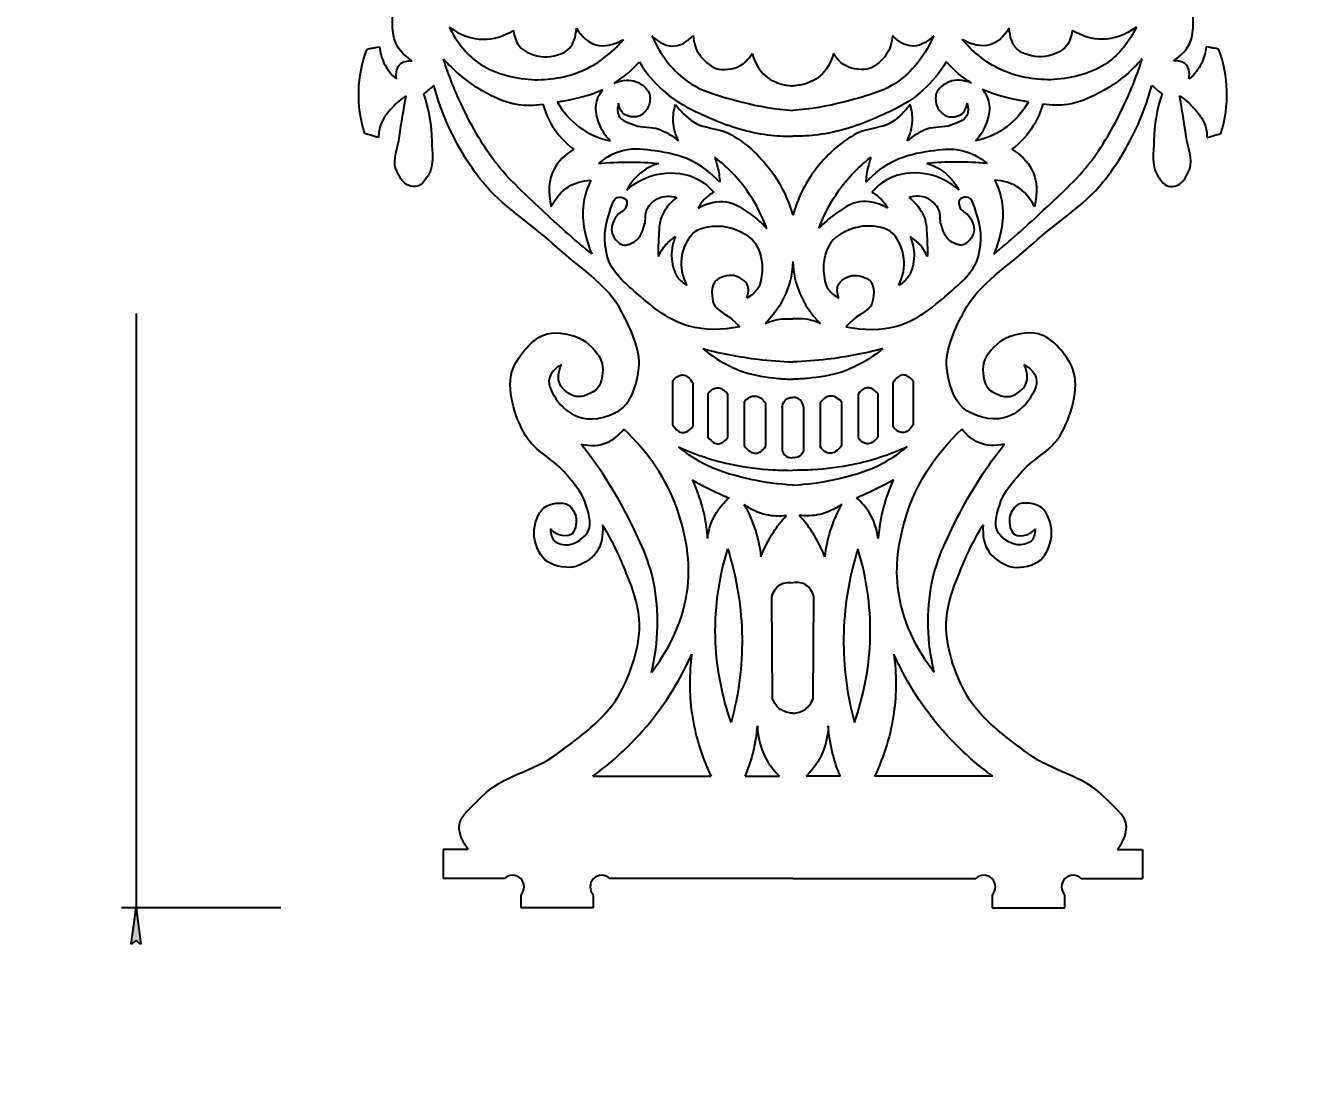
# Model space of a CAD drawing. Header units: millimetres. Extents: x -487 to -69, y -139 to 221.
# Drawn here: x -487 to -309.9, y -116.6 to 26.6 of the extents above; entities that cross this region are included whole.
import ezdxf

# ---------------------------------------------------------------- set-up
doc = ezdxf.new("R2010")
doc.units = ezdxf.units.MM
doc.linetypes.add('K5LT32768', pattern=[0])
doc.linetypes.add('K5LT_THIN', pattern=[0])
doc.styles.add('KDIMTEXTSTYLE', font='GOST_AU.SHX', dxfattribs={"width": 0.96, "oblique": 15, "height": 5})
doc.dimstyles.new('KDIMSTYLE (1.00)', dxfattribs={"dimtxt": 5, "dimasz": 1, "dimexe": 2, "dimexo": 0, "dimgap": 1, "dimtad": 1, "dimtxsty": 'KDIMTEXTSTYLE', "dimsah": 1, "dimcen": 0, "dimdle": 1, "dimadec": 0, "dimazin": 0, "dimtfac": 0.667, "dimtmove": 0, "dimatfit": 3, "dimfxl": 1, "dimtvp": 1, "dimtolj": 1, "dimtzin": 0, "dimarcsym": 0})

# ---------------------------------------------------------------- blocks, each defined once
blk = doc.blocks.new('KDIMARROW_01')
blk.add_hatch(color=0).paths.add_polyline_path([(0, 0), (-5, 0.66), (-4.5, 0), (-5, -0.66)])
at = {"color": 0, "linetype": 'K5LT_THIN'}
for p, q in [((-4.5, 0), (-5, 0.66)), ((-5, 0.66), (0, 0)), ((0, 0), (-5, -0.66)), ((-5, -0.66), (-4.5, 0)), ((0, 0), (-1, 0))]:
    blk.add_line(p, q, dxfattribs=at)

msp = doc.modelspace()

# ---------------------------------------------------------------- linework, layer by layer
at = {"color": 30, "linetype": 'K5LT32768', "true_color": 0xff8000}
for p, q in [((-398.176, -22.152), (-398.176, -28.152)), ((-395.382, -22.409), (-395.382, -28.409)), ((-367.913, -22.409), (-367.913, -28.409)), ((-365.118, -22.152), (-365.118, -28.152)), ((-393.305, -23.868), (-393.305, -29.868)), ((-390.609, -23.942), (-390.609, -29.942)), ((-372.685, -23.942), (-372.685, -29.942)), ((-369.99, -23.868), (-369.99, -29.868)), ((-388.334, -24.981), (-388.334, -30.981)), ((-385.392, -25.154), (-385.392, -31.154)), ((-383.116, -25.698), (-383.116, -31.698)), ((-380.178, -25.698), (-380.178, -31.698)), ((-377.903, -25.154), (-377.903, -31.154)), ((-374.961, -24.981), (-374.961, -30.981)), ((-384.435, -65.741), (-384.52, -51.741)), ((-378.86, -65.741), (-378.775, -51.741)), ((-409.127, -76.407), (-392.874, -76.407)), ((-388.173, -76.407), (-383.473, -76.407)), ((-375.122, -76.407), (-379.822, -76.407)), ((-354.168, -76.407), (-370.421, -76.407)), ((-426.221, -86.467), (-429.647, -86.467)), ((-429.647, -86.467), (-429.647, -90.467)), ((-337.074, -86.467), (-333.647, -86.467)), ((-333.647, -86.467), (-333.647, -90.467)), ((-421.261, -90.467), (-429.647, -90.467)), ((-381.647, -90.467), (-406.771, -90.467)), ((-381.647, -90.467), (-356.524, -90.467)), ((-342.034, -90.467), (-333.647, -90.467)), ((-419.016, -92.712), (-419.016, -94.467)), ((-409.016, -94.467), (-409.016, -92.712)), ((-354.279, -92.712), (-354.279, -94.467)), ((-344.279, -94.467), (-344.279, -92.712)), ((-409.016, -94.467), (-419.016, -94.467)), ((-354.279, -94.467), (-344.279, -94.467))]:
    msp.add_line(p, q, dxfattribs=at)
for centre, start, end in [((-420.139, -91.589), 315, 135), ((-407.893, -91.589), 45, 225), ((-355.401, -91.589), 315, 135), ((-343.156, -91.589), 45, 225)]:
    msp.add_arc(centre, 1.587, start, end, dxfattribs=at)
for points, knots in [([(-433.914, 21.827), (-434.68, 22.319), (-435.301, 22.889), (-435.777, 23.536), (-436.925, 25.098), (-436.541, 27.549), (-436.674, 29.574), (-436.781, 31.195), (-436.762, 32.835), (-436.674, 34.459), (-436.624, 35.382), (-436.642, 36.328), (-436.44, 37.223), (-436.273, 37.962), (-436.096, 38.767), (-435.686, 39.385), (-435.324, 39.93), (-434.804, 40.496), (-434.232, 40.78), (-433.627, 41.08), (-432.735, 41.243), (-432.125, 41.077), (-431.324, 40.86), (-430.681, 40.187), (-430.196, 39.059)], [0, 0, 0, 0, 1, 1, 1, 2, 2, 2, 3, 3, 3, 4, 4, 4, 5, 5, 5, 6, 6, 6, 7, 7, 7, 8, 8, 8, 8]), ([(-329.381, 21.827), (-328.615, 22.319), (-327.993, 22.889), (-327.518, 23.536), (-326.37, 25.098), (-326.754, 27.549), (-326.621, 29.574), (-326.514, 31.195), (-326.533, 32.835), (-326.621, 34.459), (-326.67, 35.382), (-326.653, 36.328), (-326.855, 37.223), (-327.022, 37.962), (-327.198, 38.767), (-327.609, 39.385), (-327.97, 39.93), (-328.491, 40.496), (-329.063, 40.78), (-329.668, 41.08), (-330.56, 41.243), (-331.17, 41.077), (-331.971, 40.86), (-332.614, 40.187), (-333.099, 39.059)], [0, 0, 0, 0, 1, 1, 1, 2, 2, 2, 3, 3, 3, 4, 4, 4, 5, 5, 5, 6, 6, 6, 7, 7, 7, 8, 8, 8, 8]), ([(-428.841, 26.459), (-427.826, 24.395), (-426.509, 22.773), (-424.891, 21.593), (-422.891, 20.135), (-420.012, 19.387), (-417.507, 19.246), (-415.234, 19.119), (-412.67, 19.543), (-410.581, 20.448), (-408.467, 21.364), (-406.578, 22.795), (-404.914, 24.742)], [0, 0, 0, 0, 1, 1, 1, 2, 2, 2, 3, 3, 3, 4, 4, 4, 4]), ([(-428.841, 26.459), (-427.289, 25.338), (-425.721, 24.774), (-424.138, 24.769), (-422.771, 24.764), (-421.393, 25.175), (-420.003, 26.001)], [0, 0, 0, 0, 1, 1, 1, 2, 2, 2, 2]), ([(-420.003, 26.001), (-419.913, 25.149), (-419.661, 24.446), (-419.248, 23.894), (-418.558, 22.972), (-416.993, 22.438), (-415.829, 22.383), (-414.699, 22.33), (-413.113, 22.701), (-412.371, 23.497), (-411.768, 24.143), (-411.437, 25.071), (-411.377, 26.279)], [0, 0, 0, 0, 1, 1, 1, 2, 2, 2, 3, 3, 3, 4, 4, 4, 4]), ([(-411.377, 26.279), (-410.603, 25.067), (-409.709, 24.316), (-408.694, 24.027), (-407.579, 23.709), (-406.319, 23.947), (-404.914, 24.742)], [0, 0, 0, 0, 1, 1, 1, 2, 2, 2, 2]), ([(-401.021, 25.257), (-399.94, 24.23), (-398.887, 23.764), (-397.862, 23.861), (-397.003, 23.942), (-396.164, 24.417), (-395.344, 25.285)], [0, 0, 0, 0, 1, 1, 1, 2, 2, 2, 2]), ([(-401.021, 25.257), (-399.87, 22.71), (-398.324, 20.687), (-396.384, 19.189), (-394.262, 17.55), (-391.277, 16.863), (-388.599, 16.155), (-386.341, 15.558), (-384.024, 15.176), (-381.647, 15.01)], [0, 0, 0, 0, 1, 1, 1, 2, 2, 2, 3, 3, 3, 3]), ([(-395.344, 25.285), (-395.261, 24.273), (-394.974, 23.4), (-394.483, 22.668), (-393.95, 21.874), (-393.042, 21.058), (-392.164, 20.78), (-391.215, 20.48), (-389.845, 20.63), (-388.95, 21.111), (-388.276, 21.475), (-387.702, 22.049), (-387.228, 22.834)], [0, 0, 0, 0, 1, 1, 1, 2, 2, 2, 3, 3, 3, 4, 4, 4, 4]), ([(-362.274, 25.257), (-363.425, 22.71), (-364.97, 20.687), (-366.91, 19.189), (-369.033, 17.55), (-372.017, 16.863), (-374.696, 16.155), (-376.954, 15.558), (-379.271, 15.176), (-381.647, 15.01)], [0, 0, 0, 0, 1, 1, 1, 2, 2, 2, 3, 3, 3, 3]), ([(-367.951, 25.285), (-368.034, 24.273), (-368.321, 23.4), (-368.812, 22.668), (-369.345, 21.874), (-370.253, 21.058), (-371.131, 20.78), (-372.08, 20.48), (-373.45, 20.63), (-374.344, 21.111), (-375.019, 21.475), (-375.593, 22.049), (-376.067, 22.834)], [0, 0, 0, 0, 1, 1, 1, 2, 2, 2, 3, 3, 3, 4, 4, 4, 4]), ([(-362.274, 25.257), (-363.355, 24.23), (-364.408, 23.764), (-365.433, 23.861), (-366.292, 23.942), (-367.131, 24.417), (-367.951, 25.285)], [0, 0, 0, 0, 1, 1, 1, 2, 2, 2, 2]), ([(-334.454, 26.459), (-335.469, 24.395), (-336.785, 22.773), (-338.403, 21.593), (-340.404, 20.135), (-343.283, 19.387), (-345.788, 19.246), (-348.061, 19.119), (-350.625, 19.543), (-352.714, 20.448), (-354.827, 21.364), (-356.717, 22.795), (-358.381, 24.742)], [0, 0, 0, 0, 1, 1, 1, 2, 2, 2, 3, 3, 3, 4, 4, 4, 4]), ([(-351.918, 26.279), (-352.691, 25.067), (-353.586, 24.316), (-354.601, 24.027), (-355.716, 23.709), (-356.976, 23.947), (-358.381, 24.742)], [0, 0, 0, 0, 1, 1, 1, 2, 2, 2, 2]), ([(-343.291, 26.001), (-343.382, 25.149), (-343.634, 24.446), (-344.047, 23.894), (-344.736, 22.972), (-346.302, 22.438), (-347.465, 22.383), (-348.596, 22.33), (-350.182, 22.701), (-350.924, 23.497), (-351.527, 24.143), (-351.858, 25.071), (-351.918, 26.279)], [0, 0, 0, 0, 1, 1, 1, 2, 2, 2, 3, 3, 3, 4, 4, 4, 4]), ([(-334.454, 26.459), (-336.006, 25.338), (-337.574, 24.774), (-339.157, 24.769), (-340.524, 24.764), (-341.902, 25.175), (-343.291, 26.001)], [0, 0, 0, 0, 1, 1, 1, 2, 2, 2, 2]), ([(-440.417, 11.836), (-441.032, 13.799), (-441.312, 15.752), (-441.258, 17.697), (-441.205, 19.618), (-440.826, 21.53), (-440.121, 23.434)], [0, 0, 0, 0, 1, 1, 1, 2, 2, 2, 2]), ([(-438.39, 23.755), (-438.322, 22.94), (-438.124, 22.19), (-437.796, 21.505), (-437.404, 20.687), (-436.827, 19.961), (-436.065, 19.329)], [0, 0, 0, 0, 1, 1, 1, 2, 2, 2, 2]), ([(-324.905, 23.755), (-324.973, 22.94), (-325.171, 22.19), (-325.499, 21.505), (-325.89, 20.687), (-326.467, 19.961), (-327.23, 19.329)], [0, 0, 0, 0, 1, 1, 1, 2, 2, 2, 2]), ([(-322.878, 11.836), (-322.263, 13.799), (-321.983, 15.752), (-322.037, 17.697), (-322.09, 19.618), (-322.469, 21.53), (-323.174, 23.434)], [0, 0, 0, 0, 1, 1, 1, 2, 2, 2, 2]), ([(-436.065, 19.329), (-436.184, 20.29), (-436.019, 20.974), (-435.57, 21.381), (-435.206, 21.713), (-434.653, 21.861), (-433.914, 21.827)], [0, 0, 0, 0, 1, 1, 1, 2, 2, 2, 2]), ([(-409.261, -4.714), (-411.453, -2.909), (-413.578, -1.034), (-415.635, 0.912), (-418.067, 3.211), (-420.654, 5.447), (-422.65, 8.105), (-424.446, 10.494), (-425.933, 13.186), (-427.209, 15.904), (-428.148, 17.905), (-428.955, 19.97), (-429.63, 22.1)], [0, 0, 0, 0, 1, 1, 1, 2, 2, 2, 3, 3, 3, 4, 4, 4, 4]), ([(-429.63, 22.1), (-428.275, 20.527), (-426.755, 19.221), (-425.072, 18.183), (-423.345, 17.118), (-421.349, 16.142), (-419.374, 15.832), (-418.275, 15.66), (-417.117, 15.715), (-415.96, 15.861)], [0, 0, 0, 0, 1, 1, 1, 2, 2, 2, 3, 3, 3, 3]), ([(-402.709, 21.672), (-401.822, 20.148), (-400.733, 18.893), (-399.517, 17.773), (-397.604, 16.009), (-395.065, 14.834), (-392.648, 13.813), (-390.26, 12.805), (-387.69, 11.986), (-385.111, 11.667), (-383.97, 11.526), (-382.824, 11.436), (-381.647, 11.476)], [0, 0, 0, 0, 1, 1, 1, 2, 2, 2, 3, 3, 3, 4, 4, 4, 4]), ([(-387.228, 22.834), (-386.879, 21.52), (-386.272, 20.493), (-385.406, 19.753), (-384.674, 19.128), (-383.638, 18.674), (-382.656, 18.494), (-382.327, 18.434), (-381.991, 18.401), (-381.647, 18.395)], [0, 0, 0, 0, 1, 1, 1, 2, 2, 2, 3, 3, 3, 3]), ([(-376.067, 22.834), (-376.416, 21.52), (-377.023, 20.493), (-377.889, 19.753), (-378.621, 19.128), (-379.657, 18.674), (-380.638, 18.494), (-380.967, 18.434), (-381.304, 18.401), (-381.647, 18.395)], [0, 0, 0, 0, 1, 1, 1, 2, 2, 2, 3, 3, 3, 3]), ([(-360.586, 21.672), (-361.473, 20.148), (-362.561, 18.893), (-363.777, 17.773), (-365.691, 16.009), (-368.23, 14.834), (-370.647, 13.813), (-373.035, 12.805), (-375.605, 11.986), (-378.184, 11.667), (-379.325, 11.526), (-380.471, 11.436), (-381.647, 11.476)], [0, 0, 0, 0, 1, 1, 1, 2, 2, 2, 3, 3, 3, 4, 4, 4, 4]), ([(-354.034, -4.714), (-351.842, -2.909), (-349.717, -1.034), (-347.659, 0.912), (-345.228, 3.211), (-342.641, 5.447), (-340.644, 8.105), (-338.849, 10.494), (-337.362, 13.186), (-336.086, 15.904), (-335.147, 17.905), (-334.34, 19.97), (-333.665, 22.1)], [0, 0, 0, 0, 1, 1, 1, 2, 2, 2, 3, 3, 3, 4, 4, 4, 4]), ([(-333.665, 22.1), (-335.02, 20.527), (-336.539, 19.221), (-338.223, 18.183), (-339.949, 17.118), (-341.946, 16.142), (-343.92, 15.832), (-345.02, 15.66), (-346.178, 15.715), (-347.335, 15.861)], [0, 0, 0, 0, 1, 1, 1, 2, 2, 2, 3, 3, 3, 3]), ([(-327.23, 19.329), (-327.111, 20.29), (-327.276, 20.974), (-327.724, 21.381), (-328.089, 21.713), (-328.641, 21.861), (-329.381, 21.827)], [0, 0, 0, 0, 1, 1, 1, 2, 2, 2, 2]), ([(-413.437, -19.879), (-414.328, -20.431), (-414.874, -21.048), (-415.075, -21.731), (-415.355, -22.683), (-414.55, -24.092), (-413.9, -24.972), (-413.151, -25.985), (-411.794, -26.9), (-410.624, -27.215), (-408.916, -27.674), (-406.302, -26.947), (-404.998, -25.826), (-403.667, -24.683), (-402.972, -22.194), (-402.79, -20.342), (-402.54, -17.805), (-403.937, -14.917), (-405.156, -12.595), (-407.158, -8.781), (-411.392, -6.278), (-414.642, -3.262), (-417.757, -0.372), (-421.608, 1.867), (-424.231, 5.147), (-426.269, 7.696), (-428.025, 10.632), (-429.308, 13.659), (-429.961, 15.2), (-430.507, 16.789), (-430.949, 18.428)], [0, 0, 0, 0, 1, 1, 1, 2, 2, 2, 3, 3, 3, 4, 4, 4, 5, 5, 5, 6, 6, 6, 7, 7, 7, 8, 8, 8, 9, 9, 9, 10, 10, 10, 10]), ([(-414.003, 16.171), (-413.774, 16.212), (-413.546, 16.254), (-413.321, 16.295), (-411.423, 16.641), (-409.44, 17.061), (-407.717, 17.888)], [0, 0, 0, 0, 1, 1, 1, 2, 2, 2, 2]), ([(-406.72, 10.81), (-407.436, 11.568), (-407.955, 12.401), (-408.278, 13.307), (-408.547, 14.064), (-408.778, 14.953), (-408.673, 15.731), (-408.573, 16.478), (-408.254, 17.197), (-407.717, 17.888)], [0, 0, 0, 0, 1, 1, 1, 2, 2, 2, 3, 3, 3, 3]), ([(-406.162, 18.758), (-405.021, 19.225), (-404.02, 19.288), (-403.159, 18.946), (-402.467, 18.671), (-401.58, 18.027), (-401.354, 17.338), (-401.184, 16.822), (-401.246, 16.048), (-401.477, 15.533), (-401.72, 14.991), (-402.301, 14.38), (-402.837, 14.198), (-403.423, 13.999), (-404.423, 14.14), (-404.89, 14.544), (-405.252, 14.857), (-405.482, 15.343), (-405.582, 16.003)], [0, 0, 0, 0, 1, 1, 1, 2, 2, 2, 3, 3, 3, 4, 4, 4, 5, 5, 5, 6, 6, 6, 6]), ([(-357.133, 18.758), (-358.274, 19.225), (-359.275, 19.288), (-360.136, 18.946), (-360.828, 18.671), (-361.715, 18.027), (-361.941, 17.338), (-362.111, 16.822), (-362.048, 16.048), (-361.818, 15.533), (-361.575, 14.991), (-360.994, 14.38), (-360.458, 14.198), (-359.872, 13.999), (-358.871, 14.14), (-358.405, 14.544), (-358.043, 14.857), (-357.812, 15.343), (-357.713, 16.003)], [0, 0, 0, 0, 1, 1, 1, 2, 2, 2, 3, 3, 3, 4, 4, 4, 5, 5, 5, 6, 6, 6, 6]), ([(-349.858, -19.879), (-348.966, -20.431), (-348.42, -21.048), (-348.22, -21.731), (-347.94, -22.683), (-348.745, -24.092), (-349.395, -24.972), (-350.144, -25.985), (-351.5, -26.9), (-352.671, -27.215), (-354.379, -27.674), (-356.993, -26.947), (-358.297, -25.826), (-359.628, -24.683), (-360.322, -22.194), (-360.505, -20.342), (-360.755, -17.805), (-359.358, -14.917), (-358.139, -12.595), (-356.137, -8.781), (-351.903, -6.278), (-348.653, -3.262), (-345.537, -0.372), (-341.687, 1.867), (-339.064, 5.147), (-337.025, 7.696), (-335.27, 10.632), (-333.987, 13.659), (-333.334, 15.2), (-332.787, 16.789), (-332.346, 18.428)], [0, 0, 0, 0, 1, 1, 1, 2, 2, 2, 3, 3, 3, 4, 4, 4, 5, 5, 5, 6, 6, 6, 7, 7, 7, 8, 8, 8, 9, 9, 9, 10, 10, 10, 10]), ([(-356.575, 10.81), (-355.859, 11.568), (-355.34, 12.401), (-355.017, 13.307), (-354.748, 14.064), (-354.517, 14.953), (-354.622, 15.731), (-354.722, 16.478), (-355.041, 17.197), (-355.578, 17.888)], [0, 0, 0, 0, 1, 1, 1, 2, 2, 2, 3, 3, 3, 3]), ([(-349.292, 16.171), (-349.521, 16.212), (-349.749, 16.254), (-349.974, 16.295), (-351.872, 16.641), (-353.855, 17.061), (-355.578, 17.888)], [0, 0, 0, 0, 1, 1, 1, 2, 2, 2, 2]), ([(-434.761, 17.005), (-435.479, 16.532), (-436.117, 15.988), (-436.674, 15.373), (-437.293, 14.689), (-437.936, 13.918), (-438.233, 13.058), (-438.425, 12.502), (-438.524, 11.908), (-438.53, 11.278)], [0, 0, 0, 0, 1, 1, 1, 2, 2, 2, 3, 3, 3, 3]), ([(-432.358, 17.272), (-431.644, 15.129), (-431.268, 12.973), (-431.23, 10.803), (-431.203, 9.286), (-430.894, 7.48), (-431.645, 6.233), (-432.013, 5.623), (-432.522, 4.753), (-433.188, 4.601), (-433.541, 4.52), (-434.024, 4.578), (-434.375, 4.69), (-435.237, 4.965), (-435.841, 6.155), (-436.156, 7.004), (-436.635, 8.298), (-435.849, 9.956), (-435.651, 11.426), (-435.401, 13.292), (-435.105, 15.151), (-434.761, 17.005)], [0, 0, 0, 0, 1, 1, 1, 2, 2, 2, 3, 3, 3, 4, 4, 4, 5, 5, 5, 6, 6, 6, 7, 7, 7, 7]), ([(-414.003, 16.171), (-413.195, 14.785), (-412.202, 13.649), (-411.023, 12.763), (-409.791, 11.839), (-408.357, 11.188), (-406.72, 10.81)], [0, 0, 0, 0, 1, 1, 1, 2, 2, 2, 2]), ([(-405.582, 16.003), (-405.767, 15.298), (-405.751, 14.712), (-405.533, 14.247), (-405.221, 13.581), (-404.126, 13.284), (-403.357, 12.986), (-402.337, 12.59), (-401.09, 12.823), (-400.068, 12.442), (-399.094, 12.079), (-398.188, 11.535), (-397.347, 10.81)], [0, 0, 0, 0, 1, 1, 1, 2, 2, 2, 3, 3, 3, 4, 4, 4, 4]), ([(-357.713, 16.003), (-357.528, 15.298), (-357.544, 14.712), (-357.762, 14.247), (-358.074, 13.581), (-359.169, 13.284), (-359.938, 12.986), (-360.958, 12.59), (-362.204, 12.823), (-363.227, 12.442), (-364.2, 12.079), (-365.107, 11.535), (-365.947, 10.81)], [0, 0, 0, 0, 1, 1, 1, 2, 2, 2, 3, 3, 3, 4, 4, 4, 4]), ([(-349.292, 16.171), (-350.099, 14.785), (-351.093, 13.649), (-352.272, 12.763), (-353.504, 11.839), (-354.938, 11.188), (-356.575, 10.81)], [0, 0, 0, 0, 1, 1, 1, 2, 2, 2, 2]), ([(-330.937, 17.272), (-331.651, 15.129), (-332.027, 12.973), (-332.065, 10.803), (-332.091, 9.286), (-332.4, 7.48), (-331.649, 6.233), (-331.282, 5.623), (-330.773, 4.753), (-330.106, 4.601), (-329.753, 4.52), (-329.271, 4.578), (-328.919, 4.69), (-328.058, 4.965), (-327.454, 6.155), (-327.139, 7.004), (-326.659, 8.298), (-327.446, 9.956), (-327.643, 11.426), (-327.894, 13.292), (-328.19, 15.151), (-328.534, 17.005)], [0, 0, 0, 0, 1, 1, 1, 2, 2, 2, 3, 3, 3, 4, 4, 4, 5, 5, 5, 6, 6, 6, 7, 7, 7, 7]), ([(-328.534, 17.005), (-327.816, 16.532), (-327.178, 15.988), (-326.621, 15.373), (-326.002, 14.689), (-325.359, 13.918), (-325.062, 13.058), (-324.87, 12.502), (-324.771, 11.908), (-324.765, 11.278)], [0, 0, 0, 0, 1, 1, 1, 2, 2, 2, 3, 3, 3, 3]), ([(-415.96, 15.861), (-415.662, 14.781), (-415.233, 13.787), (-414.674, 12.877), (-413.924, 11.656), (-412.938, 10.588), (-411.718, 9.672)], [0, 0, 0, 0, 1, 1, 1, 2, 2, 2, 2]), ([(-397.347, 10.81), (-397.79, 11.696), (-398.031, 12.594), (-398.072, 13.505), (-398.106, 14.268), (-397.999, 15.039), (-397.751, 15.82)], [0, 0, 0, 0, 1, 1, 1, 2, 2, 2, 2]), ([(-397.751, 15.82), (-397.04, 14.846), (-396.221, 14.051), (-395.294, 13.434), (-393.926, 12.523), (-391.957, 12.622), (-390.487, 11.867), (-388.228, 10.707), (-386.164, 8.777), (-384.647, 6.739), (-383.316, 4.951), (-382.316, 2.909), (-381.647, 0.614)], [0, 0, 0, 0, 1, 1, 1, 2, 2, 2, 3, 3, 3, 4, 4, 4, 4]), ([(-365.543, 15.82), (-366.255, 14.846), (-367.074, 14.051), (-368, 13.434), (-369.368, 12.523), (-371.338, 12.622), (-372.808, 11.867), (-375.067, 10.707), (-377.131, 8.777), (-378.648, 6.739), (-379.979, 4.951), (-380.979, 2.909), (-381.647, 0.614)], [0, 0, 0, 0, 1, 1, 1, 2, 2, 2, 3, 3, 3, 4, 4, 4, 4]), ([(-365.947, 10.81), (-365.505, 11.696), (-365.264, 12.594), (-365.223, 13.505), (-365.189, 14.268), (-365.296, 15.039), (-365.543, 15.82)], [0, 0, 0, 0, 1, 1, 1, 2, 2, 2, 2]), ([(-347.335, 15.861), (-347.633, 14.781), (-348.062, 13.787), (-348.621, 12.877), (-349.371, 11.656), (-350.356, 10.588), (-351.577, 9.672)], [0, 0, 0, 0, 1, 1, 1, 2, 2, 2, 2]), ([(-411.718, 9.672), (-412.964, 8.925), (-413.867, 8.021), (-414.429, 6.96), (-415.191, 5.518), (-415.323, 3.787), (-414.824, 1.767)], [0, 0, 0, 0, 1, 1, 1, 2, 2, 2, 2]), ([(-391.662, 5.137), (-392.855, 6.414), (-394.185, 7.411), (-395.65, 8.128), (-397.136, 8.855), (-398.872, 9.228), (-400.529, 9.445), (-401.954, 9.633), (-403.51, 9.856), (-404.873, 9.517), (-406.093, 9.213), (-407.244, 8.62), (-408.328, 7.736)], [0, 0, 0, 0, 1, 1, 1, 2, 2, 2, 3, 3, 3, 4, 4, 4, 4]), ([(-371.633, 5.137), (-370.44, 6.414), (-369.11, 7.411), (-367.644, 8.128), (-366.158, 8.855), (-364.423, 9.228), (-362.766, 9.445), (-361.341, 9.633), (-359.785, 9.856), (-358.421, 9.517), (-357.202, 9.213), (-356.051, 8.62), (-354.967, 7.736)], [0, 0, 0, 0, 1, 1, 1, 2, 2, 2, 3, 3, 3, 4, 4, 4, 4]), ([(-351.577, 9.672), (-350.331, 8.925), (-349.428, 8.021), (-348.866, 6.96), (-348.104, 5.518), (-347.972, 3.787), (-348.471, 1.767)], [0, 0, 0, 0, 1, 1, 1, 2, 2, 2, 2]), ([(-408.328, 7.736), (-406.903, 7.859), (-405.479, 7.919), (-404.054, 7.914), (-402.725, 7.91), (-401.395, 7.851), (-400.066, 7.736)], [0, 0, 0, 0, 1, 1, 1, 2, 2, 2, 2]), ([(-400.066, 7.736), (-400.888, 7.478), (-401.624, 7.11), (-402.274, 6.632), (-403.158, 5.982), (-403.882, 5.127), (-404.446, 4.068)], [0, 0, 0, 0, 1, 1, 1, 2, 2, 2, 2]), ([(-385.229, -1.205), (-385.828, 0.444), (-386.596, 1.976), (-387.531, 3.392), (-388.825, 5.348), (-390.439, 7.081), (-392.374, 8.591)], [0, 0, 0, 0, 1, 1, 1, 2, 2, 2, 2]), ([(-392.374, 8.591), (-392.219, 8.157), (-392.089, 7.718), (-391.983, 7.273), (-391.816, 6.574), (-391.709, 5.862), (-391.662, 5.137)], [0, 0, 0, 0, 1, 1, 1, 2, 2, 2, 2]), ([(-378.066, -1.205), (-377.467, 0.444), (-376.699, 1.976), (-375.763, 3.392), (-374.47, 5.348), (-372.856, 7.081), (-370.92, 8.591)], [0, 0, 0, 0, 1, 1, 1, 2, 2, 2, 2]), ([(-370.92, 8.591), (-371.075, 8.157), (-371.206, 7.718), (-371.312, 7.273), (-371.479, 6.574), (-371.586, 5.862), (-371.633, 5.137)], [0, 0, 0, 0, 1, 1, 1, 2, 2, 2, 2]), ([(-354.967, 7.736), (-356.392, 7.859), (-357.816, 7.919), (-359.24, 7.914), (-360.57, 7.91), (-361.899, 7.851), (-363.229, 7.736)], [0, 0, 0, 0, 1, 1, 1, 2, 2, 2, 2]), ([(-363.229, 7.736), (-362.406, 7.478), (-361.67, 7.11), (-361.021, 6.632), (-360.137, 5.982), (-359.413, 5.127), (-358.849, 4.068)], [0, 0, 0, 0, 1, 1, 1, 2, 2, 2, 2]), ([(-414.824, 1.767), (-414.234, 3.001), (-413.442, 3.925), (-412.45, 4.536), (-411.582, 5.072), (-410.56, 5.368), (-409.384, 5.426)], [0, 0, 0, 0, 1, 1, 1, 2, 2, 2, 2]), ([(-409.384, 5.426), (-410.06, 4.023), (-410.428, 2.6), (-410.488, 1.157), (-410.535, 0.031), (-410.332, -1.146), (-410.068, -2.256), (-409.869, -3.091), (-409.6, -3.911), (-409.261, -4.714)], [0, 0, 0, 0, 1, 1, 1, 2, 2, 2, 3, 3, 3, 3]), ([(-404.446, 4.068), (-403.174, 5.168), (-401.821, 5.88), (-400.387, 6.205), (-398.79, 6.566), (-396.798, 6.495), (-395.294, 5.849), (-394.266, 5.407), (-393.328, 4.719), (-392.481, 3.784)], [0, 0, 0, 0, 1, 1, 1, 2, 2, 2, 3, 3, 3, 3]), ([(-358.849, 4.068), (-360.12, 5.168), (-361.474, 5.88), (-362.908, 6.205), (-364.505, 6.566), (-366.497, 6.495), (-368, 5.849), (-369.029, 5.407), (-369.966, 4.719), (-370.814, 3.784)], [0, 0, 0, 0, 1, 1, 1, 2, 2, 2, 3, 3, 3, 3]), ([(-353.911, 5.426), (-353.235, 4.023), (-352.867, 2.6), (-352.806, 1.157), (-352.759, 0.031), (-352.963, -1.146), (-353.227, -2.256), (-353.426, -3.091), (-353.694, -3.911), (-354.034, -4.714)], [0, 0, 0, 0, 1, 1, 1, 2, 2, 2, 3, 3, 3, 3]), ([(-348.471, 1.767), (-349.061, 3.001), (-349.853, 3.925), (-350.845, 4.536), (-351.713, 5.072), (-352.735, 5.368), (-353.911, 5.426)], [0, 0, 0, 0, 1, 1, 1, 2, 2, 2, 2]), ([(-392.481, 3.784), (-392.986, 3.507), (-393.429, 3.169), (-393.809, 2.771), (-394.135, 2.428), (-394.415, 2.041), (-394.649, 1.608)], [0, 0, 0, 0, 1, 1, 1, 2, 2, 2, 2]), ([(-370.814, 3.784), (-370.309, 3.507), (-369.866, 3.169), (-369.486, 2.771), (-369.16, 2.428), (-368.88, 2.041), (-368.645, 1.608)], [0, 0, 0, 0, 1, 1, 1, 2, 2, 2, 2]), ([(-388.928, -14.685), (-391.416, -15.215), (-393.742, -15.191), (-395.908, -14.614), (-398.458, -13.934), (-400.859, -12.07), (-402.887, -10.27), (-404.393, -8.932), (-406.224, -7.462), (-406.911, -5.676), (-407.58, -3.936), (-407.664, -1.547), (-407.053, 0.271), (-406.718, 1.27), (-406.344, 3.221), (-405.451, 3.12), (-405.176, 3.089), (-404.675, 2.954), (-404.525, 2.728), (-404.355, 2.471), (-404.486, 1.912), (-404.632, 1.589), (-404.819, 1.175), (-405.447, 1.001), (-405.736, 0.627), (-406.205, 0.02), (-406.637, -0.934), (-406.519, -1.616), (-406.401, -2.3), (-405.66, -3.326), (-405.024, -3.468), (-404.491, -3.587), (-403.622, -3.209), (-403.136, -2.827), (-402.539, -2.357), (-402.232, -1.426), (-401.997, -0.655), (-401.801, -0.011), (-401.994, 0.794), (-401.712, 1.375), (-401.393, 2.031), (-400.7, 2.691), (-400.038, 2.977), (-399.336, 3.281), (-398.517, 3.304), (-397.581, 3.049)], [0, 0, 0, 0, 1, 1, 1, 2, 2, 2, 3, 3, 3, 4, 4, 4, 5, 5, 5, 6, 6, 6, 7, 7, 7, 8, 8, 8, 9, 9, 9, 10, 10, 10, 11, 11, 11, 12, 12, 12, 13, 13, 13, 14, 14, 14, 15, 15, 15, 15]), ([(-397.581, 3.049), (-398.575, 2.282), (-399.276, 1.392), (-399.682, 0.378), (-400.039, -0.512), (-400.007, -1.588), (-400.074, -2.578), (-400.13, -3.405), (-400.142, -4.236), (-400.11, -5.07)], [0, 0, 0, 0, 1, 1, 1, 2, 2, 2, 3, 3, 3, 3]), ([(-394.649, 1.608), (-393.306, 2.349), (-392.02, 2.638), (-390.792, 2.474), (-389.6, 2.315), (-388.411, 1.455), (-387.379, 0.718), (-386.602, 0.163), (-385.886, -0.478), (-385.229, -1.205)], [0, 0, 0, 0, 1, 1, 1, 2, 2, 2, 3, 3, 3, 3]), ([(-368.645, 1.608), (-369.989, 2.349), (-371.275, 2.638), (-372.503, 2.474), (-373.695, 2.315), (-374.884, 1.455), (-375.916, 0.718), (-376.692, 0.163), (-377.409, -0.478), (-378.066, -1.205)], [0, 0, 0, 0, 1, 1, 1, 2, 2, 2, 3, 3, 3, 3]), ([(-374.367, -14.685), (-371.879, -15.215), (-369.552, -15.191), (-367.387, -14.614), (-364.837, -13.934), (-362.435, -12.07), (-360.408, -10.27), (-358.902, -8.932), (-357.07, -7.462), (-356.384, -5.676), (-355.715, -3.936), (-355.631, -1.547), (-356.241, 0.271), (-356.577, 1.27), (-356.951, 3.221), (-357.844, 3.12), (-358.119, 3.089), (-358.62, 2.954), (-358.77, 2.728), (-358.94, 2.471), (-358.809, 1.912), (-358.663, 1.589), (-358.476, 1.175), (-357.848, 1.001), (-357.559, 0.627), (-357.09, 0.02), (-356.658, -0.934), (-356.776, -1.616), (-356.894, -2.3), (-357.635, -3.326), (-358.271, -3.468), (-358.804, -3.587), (-359.673, -3.209), (-360.159, -2.827), (-360.756, -2.357), (-361.063, -1.426), (-361.298, -0.655), (-361.494, -0.011), (-361.301, 0.794), (-361.583, 1.375), (-361.902, 2.031), (-362.595, 2.691), (-363.257, 2.977), (-363.959, 3.281), (-364.778, 3.304), (-365.714, 3.049)], [0, 0, 0, 0, 1, 1, 1, 2, 2, 2, 3, 3, 3, 4, 4, 4, 5, 5, 5, 6, 6, 6, 7, 7, 7, 8, 8, 8, 9, 9, 9, 10, 10, 10, 11, 11, 11, 12, 12, 12, 13, 13, 13, 14, 14, 14, 15, 15, 15, 15]), ([(-365.714, 3.049), (-364.72, 2.282), (-364.019, 1.392), (-363.613, 0.378), (-363.256, -0.512), (-363.288, -1.588), (-363.221, -2.578), (-363.165, -3.405), (-363.153, -4.236), (-363.185, -5.07)], [0, 0, 0, 0, 1, 1, 1, 2, 2, 2, 3, 3, 3, 3]), ([(-396.192, -9.023), (-396.811, -7.736), (-397.048, -6.502), (-396.905, -5.32), (-396.747, -4.022), (-396.052, -2.344), (-395.053, -1.616), (-394.118, -0.935), (-392.458, -0.775), (-391.243, -0.904), (-389.68, -1.07), (-387.704, -1.98), (-386.827, -3.219), (-386.124, -4.212), (-385.774, -5.812), (-385.866, -7.1), (-385.924, -7.921), (-386.073, -8.893), (-386.542, -9.557), (-386.886, -10.044), (-387.361, -10.448), (-387.967, -10.768)], [0, 0, 0, 0, 1, 1, 1, 2, 2, 2, 3, 3, 3, 4, 4, 4, 5, 5, 5, 6, 6, 6, 7, 7, 7, 7]), ([(-367.102, -9.023), (-366.484, -7.736), (-366.246, -6.502), (-366.39, -5.32), (-366.548, -4.022), (-367.243, -2.344), (-368.242, -1.616), (-369.177, -0.935), (-370.837, -0.775), (-372.052, -0.904), (-373.615, -1.07), (-375.591, -1.98), (-376.468, -3.219), (-377.171, -4.212), (-377.521, -5.812), (-377.429, -7.1), (-377.371, -7.921), (-377.221, -8.893), (-376.753, -9.557), (-376.409, -10.044), (-375.934, -10.448), (-375.328, -10.768)], [0, 0, 0, 0, 1, 1, 1, 2, 2, 2, 3, 3, 3, 4, 4, 4, 5, 5, 5, 6, 6, 6, 7, 7, 7, 7]), ([(-400.11, -5.07), (-399.85, -4.474), (-399.518, -3.94), (-399.112, -3.468), (-398.727, -3.02), (-398.276, -2.628), (-397.759, -2.293)], [0, 0, 0, 0, 1, 1, 1, 2, 2, 2, 2]), ([(-397.759, -2.293), (-398.141, -3.193), (-398.319, -4.083), (-398.293, -4.964), (-398.264, -5.973), (-398.018, -7.161), (-397.403, -7.955), (-397.085, -8.365), (-396.681, -8.722), (-396.192, -9.023)], [0, 0, 0, 0, 1, 1, 1, 2, 2, 2, 3, 3, 3, 3]), ([(-365.536, -2.293), (-365.154, -3.193), (-364.976, -4.083), (-365.001, -4.964), (-365.031, -5.973), (-365.276, -7.161), (-365.892, -7.955), (-366.21, -8.365), (-366.614, -8.722), (-367.102, -9.023)], [0, 0, 0, 0, 1, 1, 1, 2, 2, 2, 3, 3, 3, 3]), ([(-363.185, -5.07), (-363.445, -4.474), (-363.777, -3.94), (-364.182, -3.468), (-364.567, -3.02), (-365.019, -2.628), (-365.536, -2.293)], [0, 0, 0, 0, 1, 1, 1, 2, 2, 2, 2]), ([(-381.647, -5.733), (-381.716, -7.313), (-382.038, -8.783), (-382.612, -10.143), (-383.245, -11.644), (-384.185, -13.011), (-385.432, -14.245)], [0, 0, 0, 0, 1, 1, 1, 2, 2, 2, 2]), ([(-381.647, -5.733), (-381.578, -7.313), (-381.257, -8.783), (-380.683, -10.143), (-380.05, -11.644), (-379.11, -13.011), (-377.862, -14.245)], [0, 0, 0, 0, 1, 1, 1, 2, 2, 2, 2]), ([(-387.967, -10.768), (-387.712, -10.082), (-387.677, -9.501), (-387.86, -9.023), (-388.103, -8.389), (-389.066, -7.807), (-389.747, -7.67), (-390.533, -7.512), (-391.827, -7.902), (-392.311, -8.453), (-392.878, -9.1), (-392.855, -10.726), (-392.489, -11.587), (-392.115, -12.468), (-390.825, -12.935), (-390.032, -13.652), (-389.658, -13.99), (-389.29, -14.334), (-388.928, -14.685)], [0, 0, 0, 0, 1, 1, 1, 2, 2, 2, 3, 3, 3, 4, 4, 4, 5, 5, 5, 6, 6, 6, 6]), ([(-375.328, -10.768), (-375.583, -10.082), (-375.618, -9.501), (-375.435, -9.023), (-375.192, -8.389), (-374.228, -7.807), (-373.548, -7.67), (-372.762, -7.512), (-371.468, -7.902), (-370.984, -8.453), (-370.417, -9.1), (-370.44, -10.726), (-370.806, -11.587), (-371.18, -12.468), (-372.469, -12.935), (-373.263, -13.652), (-373.637, -13.99), (-374.005, -14.334), (-374.367, -14.685)], [0, 0, 0, 0, 1, 1, 1, 2, 2, 2, 3, 3, 3, 4, 4, 4, 5, 5, 5, 6, 6, 6, 6]), ([(-385.432, -14.245), (-384.55, -13.857), (-383.65, -13.641), (-382.732, -13.599), (-382.373, -13.582), (-382.012, -13.592), (-381.647, -13.629)], [0, 0, 0, 0, 1, 1, 1, 2, 2, 2, 2]), ([(-377.862, -14.245), (-378.745, -13.857), (-379.645, -13.641), (-380.563, -13.599), (-380.922, -13.582), (-381.283, -13.592), (-381.647, -13.629)], [0, 0, 0, 0, 1, 1, 1, 2, 2, 2, 2]), ([(-414.933, -42.42), (-414.93, -43.19), (-414.74, -43.76), (-414.363, -44.13), (-413.954, -44.53), (-413.07, -44.66), (-412.476, -44.628), (-411.462, -44.574), (-410.18, -43.581), (-409.734, -42.741), (-409.181, -41.7), (-409.774, -39.901), (-410.232, -38.646), (-410.73, -37.281), (-411.829, -36.101), (-412.76, -34.942), (-414.362, -32.95), (-417.114, -31.748), (-418.351, -29.636), (-419.841, -27.094), (-421.101, -23.081), (-420.096, -20.52), (-419.363, -18.651), (-417.314, -16.138), (-415.36, -15.677), (-413.943, -15.344), (-411.822, -15.69), (-410.517, -16.496), (-409.401, -17.186), (-408.111, -18.493), (-407.846, -19.737), (-407.629, -20.755), (-407.8, -22.365), (-408.452, -23.12), (-409.059, -23.823), (-410.528, -24.431), (-411.443, -24.259), (-412.241, -24.109), (-413.328, -23.303), (-413.651, -22.55), (-413.96, -21.828), (-413.889, -20.938), (-413.437, -19.879)], [0, 0, 0, 0, 1, 1, 1, 2, 2, 2, 3, 3, 3, 4, 4, 4, 5, 5, 5, 6, 6, 6, 7, 7, 7, 8, 8, 8, 9, 9, 9, 10, 10, 10, 11, 11, 11, 12, 12, 12, 13, 13, 13, 14, 14, 14, 14]), ([(-348.362, -42.42), (-348.365, -43.19), (-348.554, -43.76), (-348.932, -44.13), (-349.341, -44.53), (-350.225, -44.66), (-350.819, -44.628), (-351.833, -44.574), (-353.115, -43.581), (-353.561, -42.741), (-354.114, -41.7), (-353.521, -39.901), (-353.063, -38.646), (-352.565, -37.281), (-351.466, -36.101), (-350.534, -34.942), (-348.933, -32.95), (-346.181, -31.748), (-344.944, -29.636), (-343.454, -27.094), (-342.194, -23.081), (-343.199, -20.52), (-343.932, -18.651), (-345.981, -16.138), (-347.935, -15.677), (-349.352, -15.344), (-351.472, -15.69), (-352.778, -16.496), (-353.894, -17.186), (-355.183, -18.493), (-355.449, -19.737), (-355.665, -20.755), (-355.495, -22.365), (-354.843, -23.12), (-354.236, -23.823), (-352.767, -24.431), (-351.852, -24.259), (-351.054, -24.109), (-349.967, -23.303), (-349.644, -22.55), (-349.335, -21.828), (-349.406, -20.938), (-349.858, -19.879)], [0, 0, 0, 0, 1, 1, 1, 2, 2, 2, 3, 3, 3, 4, 4, 4, 5, 5, 5, 6, 6, 6, 7, 7, 7, 8, 8, 8, 9, 9, 9, 10, 10, 10, 11, 11, 11, 12, 12, 12, 13, 13, 13, 14, 14, 14, 14]), ([(-394.006, -17.694), (-391.501, -18.363), (-388.973, -18.849), (-386.421, -19.154), (-384.839, -19.342), (-383.248, -19.461), (-381.647, -19.51)], [0, 0, 0, 0, 1, 1, 1, 2, 2, 2, 2]), ([(-394.006, -17.694), (-392.291, -19.12), (-390.439, -20.177), (-388.45, -20.863), (-386.928, -21.388), (-385.265, -21.637), (-383.643, -21.789), (-382.981, -21.851), (-382.316, -21.886), (-381.647, -21.896)], [0, 0, 0, 0, 1, 1, 1, 2, 2, 2, 3, 3, 3, 3]), ([(-369.289, -17.694), (-371.793, -18.363), (-374.322, -18.849), (-376.874, -19.154), (-378.456, -19.342), (-380.047, -19.461), (-381.647, -19.51)], [0, 0, 0, 0, 1, 1, 1, 2, 2, 2, 2]), ([(-369.289, -17.694), (-371.004, -19.12), (-372.856, -20.177), (-374.844, -20.863), (-376.367, -21.388), (-378.03, -21.637), (-379.652, -21.789), (-380.314, -21.851), (-380.979, -21.886), (-381.647, -21.896)], [0, 0, 0, 0, 1, 1, 1, 2, 2, 2, 3, 3, 3, 3]), ([(-398.176, -22.152), (-397.687, -21.573), (-397.217, -21.293), (-396.767, -21.311), (-396.282, -21.331), (-395.821, -21.697), (-395.382, -22.409)], [0, 0, 0, 0, 1, 1, 1, 2, 2, 2, 2]), ([(-365.118, -22.152), (-365.608, -21.573), (-366.078, -21.293), (-366.528, -21.311), (-367.012, -21.331), (-367.474, -21.697), (-367.913, -22.409)], [0, 0, 0, 0, 1, 1, 1, 2, 2, 2, 2]), ([(-393.305, -23.868), (-392.855, -23.332), (-392.41, -23.066), (-391.969, -23.067), (-391.512, -23.069), (-391.058, -23.361), (-390.609, -23.942)], [0, 0, 0, 0, 1, 1, 1, 2, 2, 2, 2]), ([(-388.334, -24.981), (-387.805, -24.431), (-387.294, -24.173), (-386.801, -24.205), (-386.314, -24.237), (-385.844, -24.553), (-385.392, -25.154)], [0, 0, 0, 0, 1, 1, 1, 2, 2, 2, 2]), ([(-383.116, -25.698), (-382.968, -25.028), (-382.671, -24.621), (-382.226, -24.477), (-382.055, -24.421), (-381.862, -24.405), (-381.647, -24.427)], [0, 0, 0, 0, 1, 1, 1, 2, 2, 2, 2]), ([(-380.178, -25.698), (-380.327, -25.028), (-380.624, -24.621), (-381.069, -24.477), (-381.24, -24.421), (-381.433, -24.405), (-381.647, -24.427)], [0, 0, 0, 0, 1, 1, 1, 2, 2, 2, 2]), ([(-374.961, -24.981), (-375.49, -24.431), (-376.001, -24.173), (-376.494, -24.205), (-376.981, -24.237), (-377.451, -24.553), (-377.903, -25.154)], [0, 0, 0, 0, 1, 1, 1, 2, 2, 2, 2]), ([(-369.99, -23.868), (-370.439, -23.332), (-370.885, -23.066), (-371.325, -23.067), (-371.783, -23.069), (-372.237, -23.361), (-372.685, -23.942)], [0, 0, 0, 0, 1, 1, 1, 2, 2, 2, 2]), ([(-398.176, -28.152), (-397.716, -28.862), (-397.238, -29.22), (-396.742, -29.225), (-396.303, -29.229), (-395.849, -28.957), (-395.382, -28.409)], [0, 0, 0, 0, 1, 1, 1, 2, 2, 2, 2]), ([(-365.118, -28.152), (-365.579, -28.862), (-366.057, -29.22), (-366.553, -29.225), (-366.992, -29.229), (-367.445, -28.957), (-367.913, -28.409)], [0, 0, 0, 0, 1, 1, 1, 2, 2, 2, 2]), ([(-410.708, -30.834), (-409.386, -31.109), (-408.203, -31.025), (-407.162, -30.581), (-406.299, -30.214), (-405.533, -29.601), (-404.863, -28.742)], [0, 0, 0, 0, 1, 1, 1, 2, 2, 2, 2]), ([(-401.048, -62.155), (-398.012, -58.148), (-396.33, -53.984), (-396.002, -49.664), (-395.756, -46.429), (-396.439, -42.789), (-397.54, -39.695), (-398.978, -35.654), (-401.419, -32.003), (-404.863, -28.742)], [0, 0, 0, 0, 1, 1, 1, 2, 2, 2, 3, 3, 3, 3]), ([(-393.305, -29.868), (-392.801, -30.5), (-392.307, -30.797), (-391.821, -30.758), (-391.411, -30.725), (-391.007, -30.453), (-390.609, -29.942)], [0, 0, 0, 0, 1, 1, 1, 2, 2, 2, 2]), ([(-369.99, -29.868), (-370.493, -30.5), (-370.988, -30.797), (-371.474, -30.758), (-371.884, -30.725), (-372.288, -30.453), (-372.685, -29.942)], [0, 0, 0, 0, 1, 1, 1, 2, 2, 2, 2]), ([(-362.247, -62.155), (-365.283, -58.148), (-366.965, -53.984), (-367.293, -49.664), (-367.539, -46.429), (-366.855, -42.789), (-365.755, -39.695), (-364.317, -35.654), (-361.876, -32.003), (-358.432, -28.742)], [0, 0, 0, 0, 1, 1, 1, 2, 2, 2, 3, 3, 3, 3]), ([(-352.586, -30.834), (-353.909, -31.109), (-355.091, -31.025), (-356.133, -30.581), (-356.996, -30.214), (-357.762, -29.601), (-358.432, -28.742)], [0, 0, 0, 0, 1, 1, 1, 2, 2, 2, 2]), ([(-401.048, -62.155), (-400.061, -57.893), (-399.959, -53.791), (-400.74, -49.848), (-401.4, -46.514), (-403.034, -43.257), (-404.617, -40.187), (-406.313, -36.896), (-408.344, -33.778), (-410.708, -30.834)], [0, 0, 0, 0, 1, 1, 1, 2, 2, 2, 3, 3, 3, 3]), ([(-381.647, -36.436), (-383.602, -36.332), (-385.522, -36.071), (-387.405, -35.652), (-389.453, -35.197), (-391.554, -34.658), (-393.423, -33.729), (-394.803, -33.043), (-396.109, -32.201), (-397.34, -31.201)], [0, 0, 0, 0, 1, 1, 1, 2, 2, 2, 3, 3, 3, 3]), ([(-397.34, -31.201), (-394.934, -32.285), (-392.465, -33.093), (-389.934, -33.622), (-388.114, -34.003), (-386.24, -34.224), (-384.379, -34.335), (-383.47, -34.388), (-382.56, -34.412), (-381.647, -34.406)], [0, 0, 0, 0, 1, 1, 1, 2, 2, 2, 3, 3, 3, 3]), ([(-388.334, -30.981), (-387.786, -31.749), (-387.242, -32.112), (-386.702, -32.069), (-386.262, -32.033), (-385.826, -31.728), (-385.392, -31.154)], [0, 0, 0, 0, 1, 1, 1, 2, 2, 2, 2]), ([(-383.116, -31.698), (-382.936, -32.156), (-382.672, -32.452), (-382.325, -32.588), (-382.127, -32.665), (-381.901, -32.69), (-381.647, -32.662)], [0, 0, 0, 0, 1, 1, 1, 2, 2, 2, 2]), ([(-381.647, -36.436), (-379.693, -36.332), (-377.773, -36.071), (-375.889, -35.652), (-373.841, -35.197), (-371.741, -34.658), (-369.871, -33.729), (-368.492, -33.043), (-367.186, -32.201), (-365.954, -31.201)], [0, 0, 0, 0, 1, 1, 1, 2, 2, 2, 3, 3, 3, 3]), ([(-365.954, -31.201), (-368.361, -32.285), (-370.83, -33.093), (-373.361, -33.622), (-375.181, -34.003), (-377.055, -34.224), (-378.916, -34.335), (-379.824, -34.388), (-380.735, -34.412), (-381.647, -34.406)], [0, 0, 0, 0, 1, 1, 1, 2, 2, 2, 3, 3, 3, 3]), ([(-380.178, -31.698), (-380.359, -32.156), (-380.623, -32.452), (-380.97, -32.588), (-381.168, -32.665), (-381.394, -32.69), (-381.647, -32.662)], [0, 0, 0, 0, 1, 1, 1, 2, 2, 2, 2]), ([(-374.961, -30.981), (-375.509, -31.749), (-376.053, -32.112), (-376.593, -32.069), (-377.032, -32.033), (-377.469, -31.728), (-377.903, -31.154)], [0, 0, 0, 0, 1, 1, 1, 2, 2, 2, 2]), ([(-362.247, -62.155), (-363.233, -57.893), (-363.336, -53.791), (-362.555, -49.848), (-361.895, -46.514), (-360.261, -43.257), (-358.678, -40.187), (-356.981, -36.896), (-354.951, -33.778), (-352.586, -30.834)], [0, 0, 0, 0, 1, 1, 1, 2, 2, 2, 3, 3, 3, 3]), ([(-395.467, -35.716), (-394.9, -36.94), (-394.444, -38.194), (-394.1, -39.477), (-393.727, -40.866), (-393.485, -42.291), (-393.374, -43.75)], [0, 0, 0, 0, 1, 1, 1, 2, 2, 2, 2]), ([(-395.467, -35.716), (-394.049, -36.527), (-392.596, -37.254), (-391.109, -37.896), (-390.875, -37.996), (-390.64, -38.095), (-390.404, -38.192)], [0, 0, 0, 0, 1, 1, 1, 2, 2, 2, 2]), ([(-367.827, -35.716), (-369.246, -36.527), (-370.699, -37.254), (-372.186, -37.896), (-372.42, -37.996), (-372.655, -38.095), (-372.891, -38.192)], [0, 0, 0, 0, 1, 1, 1, 2, 2, 2, 2]), ([(-367.827, -35.716), (-368.395, -36.94), (-368.851, -38.194), (-369.195, -39.477), (-369.568, -40.866), (-369.81, -42.291), (-369.921, -43.75)], [0, 0, 0, 0, 1, 1, 1, 2, 2, 2, 2]), ([(-407.79, -41.876), (-407.654, -43.41), (-407.922, -44.66), (-408.594, -45.625), (-409.279, -46.608), (-410.723, -47.511), (-411.906, -47.691), (-413.075, -47.868), (-414.769, -47.475), (-415.645, -46.729), (-416.561, -45.949), (-417.188, -44.24), (-417.176, -42.99), (-417.165, -41.842), (-416.68, -40.154), (-415.823, -39.536), (-415.037, -38.969), (-413.223, -38.613), (-412.44, -39.18), (-411.973, -39.518), (-411.504, -40.314), (-411.407, -40.925), (-411.292, -41.654), (-411.539, -42.921), (-412.12, -43.239), (-412.503, -43.45), (-413.239, -43.429), (-413.722, -43.275), (-414.169, -43.132), (-414.572, -42.847), (-414.933, -42.42)], [0, 0, 0, 0, 1, 1, 1, 2, 2, 2, 3, 3, 3, 4, 4, 4, 5, 5, 5, 6, 6, 6, 7, 7, 7, 8, 8, 8, 9, 9, 9, 10, 10, 10, 10]), ([(-393.374, -43.75), (-393.197, -42.431), (-392.784, -41.249), (-392.134, -40.203), (-391.676, -39.465), (-391.099, -38.794), (-390.404, -38.192)], [0, 0, 0, 0, 1, 1, 1, 2, 2, 2, 2]), ([(-369.921, -43.75), (-370.098, -42.431), (-370.511, -41.249), (-371.161, -40.203), (-371.619, -39.465), (-372.196, -38.794), (-372.891, -38.192)], [0, 0, 0, 0, 1, 1, 1, 2, 2, 2, 2]), ([(-355.504, -41.876), (-355.641, -43.41), (-355.373, -44.66), (-354.701, -45.625), (-354.016, -46.608), (-352.571, -47.511), (-351.389, -47.691), (-350.219, -47.868), (-348.526, -47.475), (-347.65, -46.729), (-346.734, -45.949), (-346.107, -44.24), (-346.119, -42.99), (-346.13, -41.842), (-346.615, -40.154), (-347.472, -39.536), (-348.258, -38.969), (-350.072, -38.613), (-350.855, -39.18), (-351.322, -39.518), (-351.791, -40.314), (-351.888, -40.925), (-352.003, -41.654), (-351.756, -42.921), (-351.175, -43.239), (-350.791, -43.45), (-350.056, -43.429), (-349.573, -43.275), (-349.126, -43.132), (-348.722, -42.847), (-348.362, -42.42)], [0, 0, 0, 0, 1, 1, 1, 2, 2, 2, 3, 3, 3, 4, 4, 4, 5, 5, 5, 6, 6, 6, 7, 7, 7, 8, 8, 8, 9, 9, 9, 10, 10, 10, 10]), ([(-388.362, -39.081), (-387.684, -40.265), (-387.147, -41.494), (-386.75, -42.767), (-386.397, -43.9), (-386.155, -45.068), (-386.024, -46.271)], [0, 0, 0, 0, 1, 1, 1, 2, 2, 2, 2]), ([(-388.362, -39.081), (-387.401, -39.768), (-386.385, -40.23), (-385.316, -40.467), (-384.421, -40.664), (-383.489, -40.705), (-382.52, -40.588)], [0, 0, 0, 0, 1, 1, 1, 2, 2, 2, 2]), ([(-386.024, -46.271), (-385.569, -45.072), (-385, -43.947), (-384.314, -42.895), (-383.785, -42.082), (-383.187, -41.313), (-382.52, -40.588)], [0, 0, 0, 0, 1, 1, 1, 2, 2, 2, 2]), ([(-374.933, -39.081), (-375.894, -39.768), (-376.91, -40.23), (-377.979, -40.467), (-378.873, -40.664), (-379.805, -40.705), (-380.775, -40.588)], [0, 0, 0, 0, 1, 1, 1, 2, 2, 2, 2]), ([(-377.271, -46.271), (-377.725, -45.072), (-378.295, -43.947), (-378.98, -42.895), (-379.51, -42.082), (-380.108, -41.313), (-380.775, -40.588)], [0, 0, 0, 0, 1, 1, 1, 2, 2, 2, 2]), ([(-374.933, -39.081), (-375.61, -40.265), (-376.148, -41.494), (-376.545, -42.767), (-376.898, -43.9), (-377.14, -45.068), (-377.271, -46.271)], [0, 0, 0, 0, 1, 1, 1, 2, 2, 2, 2]), ([(-426.221, -86.467), (-427.06, -85.369), (-427.474, -84.329), (-427.461, -83.345), (-427.442, -81.82), (-425.518, -80.406), (-424.332, -79.18), (-421.632, -76.39), (-417.169, -75.668), (-414.016, -73.332), (-410.958, -71.067), (-407.529, -68.62), (-405.647, -65.446), (-403.844, -62.403), (-402.51, -58.345), (-402.74, -54.813), (-402.896, -52.415), (-403.932, -49.938), (-404.866, -47.636), (-405.673, -45.649), (-406.648, -43.729), (-407.79, -41.876)], [0, 0, 0, 0, 1, 1, 1, 2, 2, 2, 3, 3, 3, 4, 4, 4, 5, 5, 5, 6, 6, 6, 7, 7, 7, 7]), ([(-337.074, -86.467), (-336.235, -85.369), (-335.821, -84.329), (-335.833, -83.345), (-335.852, -81.82), (-337.777, -80.406), (-338.963, -79.18), (-341.663, -76.39), (-346.126, -75.668), (-349.279, -73.332), (-352.337, -71.067), (-355.766, -68.62), (-357.647, -65.446), (-359.451, -62.403), (-360.785, -58.345), (-360.555, -54.813), (-360.399, -52.415), (-359.363, -49.938), (-358.428, -47.636), (-357.622, -45.649), (-356.647, -43.729), (-355.504, -41.876)], [0, 0, 0, 0, 1, 1, 1, 2, 2, 2, 3, 3, 3, 4, 4, 4, 5, 5, 5, 6, 6, 6, 7, 7, 7, 7]), ([(-390.119, -69.031), (-391.382, -65.388), (-392.095, -61.727), (-392.255, -58.049), (-392.441, -53.785), (-391.886, -49.498), (-390.589, -45.187)], [0, 0, 0, 0, 1, 1, 1, 2, 2, 2, 2]), ([(-390.589, -45.187), (-389.326, -49.251), (-388.671, -53.325), (-388.623, -57.408), (-388.577, -61.274), (-389.076, -65.148), (-390.119, -69.031)], [0, 0, 0, 0, 1, 1, 1, 2, 2, 2, 2]), ([(-372.706, -45.187), (-373.969, -49.251), (-374.624, -53.325), (-374.672, -57.408), (-374.718, -61.274), (-374.219, -65.148), (-373.176, -69.031)], [0, 0, 0, 0, 1, 1, 1, 2, 2, 2, 2]), ([(-373.176, -69.031), (-371.912, -65.388), (-371.2, -61.727), (-371.04, -58.049), (-370.854, -53.785), (-371.409, -49.498), (-372.706, -45.187)], [0, 0, 0, 0, 1, 1, 1, 2, 2, 2, 2]), ([(-384.52, -51.741), (-384.305, -50.99), (-383.95, -50.457), (-383.452, -50.144), (-382.979, -49.845), (-382.377, -49.746), (-381.647, -49.845)], [0, 0, 0, 0, 1, 1, 1, 2, 2, 2, 2]), ([(-378.775, -51.741), (-378.989, -50.99), (-379.345, -50.457), (-379.842, -50.144), (-380.316, -49.845), (-380.918, -49.746), (-381.647, -49.845)], [0, 0, 0, 0, 1, 1, 1, 2, 2, 2, 2]), ([(-409.127, -76.407), (-405.706, -73.904), (-402.767, -71.024), (-400.309, -67.766), (-398.433, -65.28), (-396.838, -62.573), (-395.523, -59.647)], [0, 0, 0, 0, 1, 1, 1, 2, 2, 2, 2]), ([(-395.523, -59.647), (-395.887, -62.379), (-395.887, -65.057), (-395.523, -67.681), (-395.109, -70.659), (-394.226, -73.568), (-392.874, -76.407)], [0, 0, 0, 0, 1, 1, 1, 2, 2, 2, 2]), ([(-367.772, -59.647), (-367.407, -62.379), (-367.407, -65.057), (-367.772, -67.681), (-368.185, -70.659), (-369.069, -73.568), (-370.421, -76.407)], [0, 0, 0, 0, 1, 1, 1, 2, 2, 2, 2]), ([(-354.168, -76.407), (-357.589, -73.904), (-360.528, -71.024), (-362.986, -67.766), (-364.862, -65.28), (-366.457, -62.573), (-367.772, -59.647)], [0, 0, 0, 0, 1, 1, 1, 2, 2, 2, 2]), ([(-381.647, -67.749), (-382.308, -67.723), (-382.867, -67.552), (-383.324, -67.236), (-383.81, -66.901), (-384.18, -66.403), (-384.435, -65.741)], [0, 0, 0, 0, 1, 1, 1, 2, 2, 2, 2]), ([(-381.647, -67.749), (-380.986, -67.723), (-380.428, -67.552), (-379.971, -67.236), (-379.485, -66.901), (-379.115, -66.403), (-378.86, -65.741)], [0, 0, 0, 0, 1, 1, 1, 2, 2, 2, 2]), ([(-388.173, -76.407), (-387.733, -75.371), (-387.376, -74.314), (-387.105, -73.236), (-386.796, -72.01), (-386.597, -70.756), (-386.507, -69.476)], [0, 0, 0, 0, 1, 1, 1, 2, 2, 2, 2]), ([(-386.507, -69.476), (-386.473, -70.797), (-386.217, -72.022), (-385.738, -73.151), (-385.231, -74.343), (-384.476, -75.429), (-383.473, -76.407)], [0, 0, 0, 0, 1, 1, 1, 2, 2, 2, 2]), ([(-376.788, -69.476), (-376.822, -70.797), (-377.078, -72.022), (-377.557, -73.151), (-378.064, -74.343), (-378.819, -75.429), (-379.822, -76.407)], [0, 0, 0, 0, 1, 1, 1, 2, 2, 2, 2]), ([(-375.122, -76.407), (-375.562, -75.371), (-375.918, -74.314), (-376.19, -73.236), (-376.499, -72.01), (-376.698, -70.756), (-376.788, -69.476)], [0, 0, 0, 0, 1, 1, 1, 2, 2, 2, 2])]:
    msp.add_open_spline(points, degree=3, knots=knots, dxfattribs=at)
for points in [[(-440.121, 23.434), (-438.967, 23.648), (-439.544, 23.541), (-438.39, 23.755)], [(-323.174, 23.434), (-324.328, 23.648), (-323.751, 23.541), (-324.905, 23.755)], [(-406.162, 18.758), (-404.919, 19.548), (-403.768, 20.52), (-402.709, 21.672)], [(-357.133, 18.758), (-358.376, 19.548), (-359.527, 20.52), (-360.586, 21.672)], [(-430.949, 18.428), (-431.888, 17.657), (-431.418, 18.043), (-432.358, 17.272)], [(-332.346, 18.428), (-331.407, 17.657), (-331.877, 18.043), (-330.937, 17.272)], [(-438.53, 11.278), (-439.788, 11.65), (-439.159, 11.464), (-440.417, 11.836)], [(-324.765, 11.278), (-323.507, 11.65), (-324.136, 11.464), (-322.878, 11.836)]]:
    msp.add_open_spline(points, degree=3, dxfattribs=at)

# ---------------------------------------------------------------- dimensions: what is measured, and where the dimension line sits
at = {"color": 7}
for base, p1, p2, location in [((-471.84, -94.467), (-451.937, 188.704), (-451.937, -94.467), (-471.84, 47.119)), ((-303.163, -116.629), (-293.249, 14.55), (-293.249, -116.629), (-303.163, -51.039))]:
    msp.add_linear_dim(base=base, p1=p1, p2=p2, angle=90, location=location, dimstyle='KDIMSTYLE (1.00)', override={"dimexo": 0, "dimpost": '\\H5.0;\\W0.965;\\Q15;<>', "dimblk1": 'KDIMARROW_01', "dimblk2": 'KDIMARROW_01', "dimse1": 0, "dimse2": 0, "dimclrt": 7, "dimtolj": 1}, dxfattribs=at).render()

doc.saveas('drawing.dxf')
